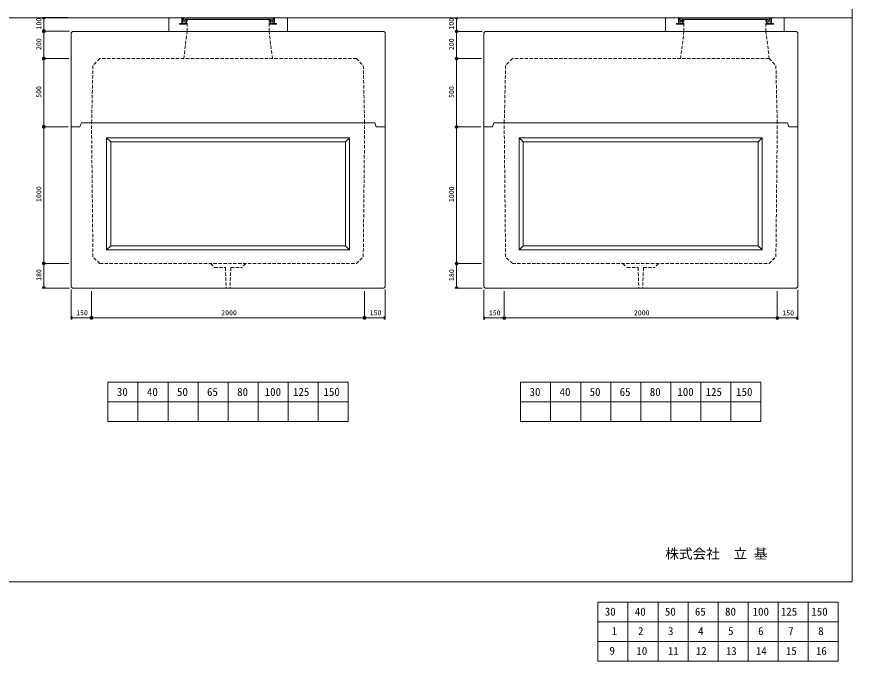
# Model space of a CAD drawing. Units: millimetres, scale not verified. Extents: x -9756 to 9756, y -4566 to 4566.
# Drawn here: x 3636 to 9756, y -4566 to 153 of the extents above; entities that cross this region are included whole.
import ezdxf
from ezdxf.enums import TextEntityAlignment as Align

# ---------------------------------------------------------------- set-up
doc = ezdxf.new("R2010")
doc.units = ezdxf.units.MM
doc.header["$LTSCALE"] = 20
doc.header["$PDMODE"] = 32
doc.header["$PDSIZE"] = 4
doc.linetypes.add('DASHED1', pattern=[1.8, 1.2, -0.6])
for name, color, linetype, lineweight in [('0-2_waku', 7, 'Continuous', 18), ('0-3_gaikei', 7, 'Continuous', 18), ('0-4_kakure', 7, 'DASHED1', 5), ('0-5_sunpou', 7, 'Continuous', 18), ('0-8_uchigawa', 6, 'Continuous', 18), ('0-A_futa', 3, 'Continuous', 18), ('0-B_GL', 4, 'Continuous', 18), ('0-D_文字１', 7, 'Continuous', 18), ('1-4_文字２', 7, 'Continuous', 5)]:
    doc.layers.add(name, color=color, linetype=linetype, lineweight=lineweight)
doc.styles.add('ＭＳ ゴシック', font='')
doc.styles.get('ＭＳ ゴシック').set_extended_font_data('MS Gothic')

# ---------------------------------------------------------------- blocks, each defined once
blk = doc.blocks.new('_Open90')
at = {"layer": '0-5_sunpou', "lineweight": 5}
blk.add_line((0, 0), (-1, 0), dxfattribs=at)
blk.add_lwpolyline([(-0.5, 0.5), (0, 0), (-0.5, -0.5)], dxfattribs=at)
blk = doc.blocks.new('100')
at = {"layer": '0-5_sunpou', "lineweight": 5}
for p, q in [((152.89, 70), (-36.68, 70)), ((-23.68, 52), (-23.68, -12)), ((141.32, -30), (-36.68, -30)), ((163.32, -30), (-36.68, -30))]:
    blk.add_line(p, q, dxfattribs=at)
at = {"layer": '0-5_sunpou'}
blk.add_point((-23.68, -30), dxfattribs=at)
at = {"layer": '0-5_sunpou', "xscale": 18, "yscale": 18}
for p, rotation in [((-23.68, 70), 90), ((-23.68, -30), 270)]:
    blk.add_blockref('_Open90', p, dxfattribs=dict(at, rotation=rotation))
at = {"layer": '0-5_sunpou', "style": 'ＭＳ ゴシック'}
blk.add_text('100', height=36.66, rotation=90, dxfattribs=at).set_placement((-31.68, -17.5), align=Align.BOTTOM_LEFT)
blk = doc.blocks.new('200')
at = {"layer": '0-5_sunpou', "lineweight": 5}
for p, q in [((-25.58, -15.33), (-25.58, 148.67)), ((156.42, -33.33), (-38.58, -33.33)), ((141.42, -33.33), (-38.58, -33.33))]:
    blk.add_line(p, q, dxfattribs=at)
at = {"layer": '0-5_sunpou', "xscale": 18, "yscale": 18}
for p, rotation in [((-25.58, 166.67), 90), ((-25.58, -33.33), 270)]:
    blk.add_blockref('_Open90', p, dxfattribs=dict(at, rotation=rotation))
at = {"layer": '0-5_sunpou', "style": 'ＭＳ ゴシック'}
blk.add_text('200', height=36.66, rotation=90, dxfattribs=at).set_placement((-33.58, 29.17), align=Align.BOTTOM_LEFT)
blk = doc.blocks.new('500')
at = {"layer": '0-5_sunpou', "lineweight": 5}
for p, q in [((-18.87, 357), (-18.87, -107)), ((158.12, -125), (-31.88, -125)), ((148.12, -125), (-31.87, -125))]:
    blk.add_line(p, q, dxfattribs=at)
at = {"layer": '0-5_sunpou'}
blk.add_point((-18.87, -125), dxfattribs=at)
at = {"layer": '0-5_sunpou', "xscale": 18, "yscale": 18}
for p, rotation in [((-18.87, 375), 90), ((-18.87, -125), 270)]:
    blk.add_blockref('_Open90', p, dxfattribs=dict(at, rotation=rotation))
at = {"layer": '0-5_sunpou', "style": 'ＭＳ ゴシック'}
blk.add_text('500', height=36.66, rotation=90, dxfattribs=at).set_placement((-26.87, 87.5), align=Align.BOTTOM_LEFT)
blk = doc.blocks.new('1000')
at = {"layer": '0-5_sunpou', "lineweight": 5}
for p, q in [((-19.81, 732), (-19.81, -232)), ((162.19, -250), (-32.81, -250)), ((157.19, -250), (-32.81, -250))]:
    blk.add_line(p, q, dxfattribs=at)
at = {"layer": '0-5_sunpou'}
blk.add_point((-19.81, -250), dxfattribs=at)
at = {"layer": '0-5_sunpou', "xscale": 18, "yscale": 18}
for p, rotation in [((-19.81, 750), 90), ((-19.81, -250), 270)]:
    blk.add_blockref('_Open90', p, dxfattribs=dict(at, rotation=rotation))
at = {"layer": '0-5_sunpou', "style": 'ＭＳ ゴシック'}
blk.add_text('1000', height=36.66, rotation=90, dxfattribs=at).set_placement((-27.81, 200), align=Align.BOTTOM_LEFT)
blk = doc.blocks.new('180')
at = {"layer": '0-5_sunpou', "lineweight": 5}
for p, q in [((-15.8, 126), (-15.8, -18)), ((171.2, -36), (-28.8, -36))]:
    blk.add_line(p, q, dxfattribs=at)
at = {"layer": '0-5_sunpou'}
blk.add_point((-15.8, -36), dxfattribs=at)
at = {"layer": '0-5_sunpou', "xscale": 18, "yscale": 18}
for p, rotation in [((-15.8, 144), 90), ((-15.8, -36), 270)]:
    blk.add_blockref('_Open90', p, dxfattribs=dict(at, rotation=rotation))
at = {"layer": '0-5_sunpou', "style": 'ＭＳ ゴシック'}
blk.add_text('180', height=36.66, rotation=90, dxfattribs=at).set_placement((-23.8, 16.5), align=Align.BOTTOM_LEFT)
blk = doc.blocks.new('150')
at = {"layer": '0-5_sunpou', "lineweight": 5}
for p, q in [((-83.33, 174.17), (-83.33, -44.97)), ((66.67, 164.17), (66.67, -44.97)), ((66.67, 164.17), (66.67, -44.97)), ((48.67, -31.97), (-65.33, -31.97))]:
    blk.add_line(p, q, dxfattribs=at)
at = {"layer": '0-5_sunpou'}
blk.add_point((-83.33, -31.97), dxfattribs=at)
at = {"layer": '0-5_sunpou', "xscale": 18, "yscale": 18, "rotation": 180}
blk.add_blockref('_Open90', (-83.33, -31.97), dxfattribs=at)
at = {"layer": '0-5_sunpou', "xscale": 18, "yscale": 18}
blk.add_blockref('_Open90', (66.67, -31.97), dxfattribs=at)
at = {"layer": '0-5_sunpou', "style": 'ＭＳ ゴシック'}
blk.add_text('150', height=36.66, dxfattribs=at).set_placement((-45.83, -23.97), align=Align.BOTTOM_LEFT)
blk = doc.blocks.new('2000')
at = {"layer": '0-5_sunpou', "lineweight": 5}
for p, q in [((499.9, 172.25), (499.9, -36.89)), ((500, 172.25), (500, -36.89)), ((-1481.9, -23.89), (482, -23.89))]:
    blk.add_line(p, q, dxfattribs=at)
at = {"layer": '0-5_sunpou'}
blk.add_point((500, -23.89), dxfattribs=at)
at = {"layer": '0-5_sunpou', "xscale": 18, "yscale": 18, "rotation": 180}
blk.add_blockref('_Open90', (-1499.9, -23.89), dxfattribs=at)
at = {"layer": '0-5_sunpou', "xscale": 18, "yscale": 18}
blk.add_blockref('_Open90', (500, -23.89), dxfattribs=at)
at = {"layer": '0-5_sunpou', "style": 'ＭＳ ゴシック'}
blk.add_text('2000', height=36.66, dxfattribs=at).set_placement((-549.95, -15.89), align=Align.BOTTOM_LEFT)
blk = doc.blocks.new('1 50')
at = {"layer": '0-5_sunpou', "lineweight": 5}
for p, q in [((50.07, 188.71), (50.07, -30.43)), ((-82.13, -17.43), (32.07, -17.43))]:
    blk.add_line(p, q, dxfattribs=at)
at = {"layer": '0-5_sunpou'}
blk.add_point((50.07, -17.43), dxfattribs=at)
at = {"layer": '0-5_sunpou', "xscale": 18, "yscale": 18, "rotation": 180}
blk.add_blockref('_Open90', (-100.13, -17.43), dxfattribs=at)
at = {"layer": '0-5_sunpou', "xscale": 18, "yscale": 18}
blk.add_blockref('_Open90', (50.07, -17.43), dxfattribs=at)
at = {"layer": '0-5_sunpou', "style": 'ＭＳ ゴシック'}
blk.add_text('150', height=36.66, dxfattribs=at).set_placement((-62.53, -9.43), align=Align.BOTTOM_LEFT)

msp = doc.modelspace()

# ---------------------------------------------------------------- linework, layer by layer
at = {"layer": '0-2_waku'}
for p, q in [((9755.33, 4565.84), (9755.33, -3984.16)), ((4304.08, -2523.16), (4304.08, -2811.16)), ((4304.08, -2523.16), (4304.08, -2811.16)), ((4304.08, -2523.16), (4304.08, -2811.16)), ((4304.08, -2523.16), (4304.08, -2811.16)), ((4304.08, -2523.16), (6064.08, -2523.16)), ((4524.08, -2523.16), (4524.08, -2811.16)), ((4744.08, -2523.16), (4744.08, -2811.16)), ((4744.08, -2523.16), (4744.08, -2811.16)), ((4964.08, -2523.16), (4964.08, -2811.16)), ((5184.08, -2523.16), (5184.08, -2811.16)), ((5404.08, -2523.16), (5404.08, -2811.16)), ((5624.08, -2523.16), (5624.08, -2811.16)), ((5844.08, -2523.16), (5844.08, -2811.16)), ((6064.08, -2523.16), (6064.08, -2811.16)), ((7326.58, -2523.16), (7326.58, -2811.16)), ((7326.58, -2523.16), (7326.58, -2811.16)), ((7326.58, -2523.16), (7326.58, -2811.16)), ((7326.58, -2523.16), (7326.58, -2811.16)), ((7326.58, -2523.16), (9086.58, -2523.16)), ((7546.58, -2523.16), (7546.58, -2811.16)), ((7766.58, -2523.16), (7766.58, -2811.16)), ((7766.58, -2523.16), (7766.58, -2811.16)), ((7986.58, -2523.16), (7986.58, -2811.16)), ((8206.58, -2523.16), (8206.58, -2811.16)), ((8426.58, -2523.16), (8426.58, -2811.16)), ((8646.58, -2523.16), (8646.58, -2811.16)), ((8866.58, -2523.16), (8866.58, -2811.16)), ((9086.58, -2523.16), (9086.58, -2811.16)), ((4304.08, -2667.16), (6064.08, -2667.16)), ((7326.58, -2667.16), (9086.58, -2667.16)), ((4304.08, -2811.16), (6064.08, -2811.16)), ((4304.08, -2811.16), (6064.08, -2811.16)), ((7326.58, -2811.16), (9086.58, -2811.16)), ((7326.58, -2811.16), (9086.58, -2811.16)), ((-2484.67, -3984.16), (5675.33, -3984.16)), ((-2484.67, -3984.16), (9755.33, -3984.16))]:
    msp.add_line(p, q, dxfattribs=at)
at = {"layer": '0-3_gaikei'}
for p, q in [((4749.08, 45.84), (4749.08, 135.84)), ((4759.08, 145.84), (4844.08, 145.84)), ((5524.08, 145.84), (5609.08, 145.84)), ((5619.08, 45.84), (5619.08, 135.84)), ((8388.29, 45.84), (8388.29, 135.84)), ((8398.29, 145.84), (8483.28, 145.84)), ((9163.29, 145.84), (9248.29, 145.84)), ((9258.29, 45.84), (9258.29, 135.84)), ((4043.73, 45.48), (4034.08, 35.84)), ((4034.08, 35.84), (4034.08, -654.16)), ((4044.58, 45.84), (4043.73, 45.48)), ((6323.58, 45.84), (4044.58, 45.84)), ((6323.58, 45.84), (4044.58, 45.84)), ((4749.08, 45.84), (4859.08, 45.84)), ((4784.08, 45.84), (5584.08, 45.84)), ((5619.08, 45.84), (5509.08, 45.84)), ((6323.58, 45.84), (6324.43, 45.48)), ((6324.43, 45.48), (6333.73, 36.19)), ((6333.73, 36.19), (6334.08, 35.34)), ((6334.08, -654.16), (6334.08, 35.34)), ((7066.23, 45.48), (7056.58, 35.84)), ((7056.58, 35.84), (7056.58, -654.16)), ((7067.08, 45.84), (7066.23, 45.48)), ((9346.08, 45.84), (7067.08, 45.84)), ((8388.29, 45.84), (8498.29, 45.84)), ((8423.29, 45.84), (9223.29, 45.84)), ((9258.29, 45.84), (9148.29, 45.84)), ((9346.08, 45.84), (9346.93, 45.48)), ((9346.93, 45.48), (9356.23, 36.19)), ((9356.23, 36.19), (9356.58, 35.34)), ((9356.58, -654.16), (9356.58, 35.34)), ((4034.08, -654.16), (4034.08, -1824.16)), ((4099.08, -654.16), (4034.08, -654.16)), ((4099.08, -654.16), (4109.08, -624.16)), ((6259.08, -624.16), (6269.08, -654.16)), ((6334.08, -654.16), (6269.08, -654.16)), ((6334.08, -1824.16), (6334.08, -654.16)), ((7056.58, -654.16), (7056.58, -1824.16)), ((7121.58, -654.16), (7056.58, -654.16)), ((7121.58, -654.16), (7131.58, -624.16)), ((9281.58, -624.16), (9291.58, -654.16)), ((9356.58, -654.16), (9291.58, -654.16)), ((9356.58, -1824.16), (9356.58, -654.16)), ((4034.08, -1824.16), (4044.08, -1834.16)), ((4044.08, -1834.16), (6324.08, -1834.16)), ((6334.08, -1824.16), (6324.08, -1834.16)), ((7056.58, -1824.16), (7066.58, -1834.16)), ((7066.58, -1834.16), (9346.58, -1834.16)), ((9356.58, -1824.16), (9346.58, -1834.16))]:
    msp.add_line(p, q, dxfattribs=at)
for points in [[(6259.08, -624.16), (4109.58, -624.16), (4109.08, -624.66)], [(9281.58, -624.16), (7132.08, -624.16), (7131.58, -624.66)]]:
    msp.add_lwpolyline(points, dxfattribs=at)
for centre, radius, start, end in [((4758.5, 136.42), 9.44, 86.47383, 183.52617), ((5609.41, 136.17), 9.68, 358.04251, 91.95749), ((8397.71, 136.42), 9.44, 86.47383, 183.52617), ((9248.62, 136.17), 9.68, 358.04251, 91.95749)]:
    msp.add_arc(centre, radius, start, end, dxfattribs=at)
at = {"layer": '0-4_kakure'}
for p, q in [((4884.08, 45.84), (4884.08, 132.34)), ((5484.08, 45.84), (5484.08, 132.34)), ((8523.29, 45.84), (8523.29, 132.34)), ((9123.29, 45.84), (9123.29, 132.34)), ((4859.08, -154.16), (4884.08, 45.84)), ((5509.08, -154.16), (5484.08, 45.84)), ((8498.29, -154.87), (8523.29, 45.13)), ((9148.29, -154.87), (9123.29, 45.13)), ((6124.08, -154.16), (4934.08, -154.16)), ((7956.58, -154.16), (7266.58, -154.16)), ((9146.58, -154.16), (7956.58, -154.16)), ((4194.08, -1604.16), (4183.76, -624.16)), ((6174.08, -1604.16), (6184.4, -624.16)), ((7216.58, -1604.16), (7206.26, -624.16)), ((9196.58, -1604.16), (9206.9, -624.16)), ((4244.08, -1654.16), (4194.08, -1604.16)), ((7266.58, -1654.16), (7216.58, -1604.16)), ((4244.08, -1654.16), (4934.08, -1654.16)), ((5054.08, -1654.16), (5084.08, -1684.16)), ((5084.08, -1684.16), (5164.08, -1684.16)), ((5164.08, -1684.16), (5170.08, -1834.16)), ((5204.08, -1684.16), (5198.08, -1834.16)), ((5204.08, -1684.16), (5284.08, -1684.16)), ((5314.08, -1654.16), (5284.08, -1684.16)), ((7266.58, -1654.16), (7956.58, -1654.16)), ((8076.58, -1654.16), (8106.58, -1684.16)), ((8106.58, -1684.16), (8186.58, -1684.16)), ((8186.58, -1684.16), (8192.58, -1834.16)), ((8226.58, -1684.16), (8220.58, -1834.16)), ((8226.58, -1684.16), (8306.58, -1684.16)), ((8336.58, -1654.16), (8306.58, -1684.16))]:
    msp.add_line(p, q, dxfattribs=at)
for points in [[(4934.08, -154.16), (4244.08, -154.16), (4194.08, -204.16), (4184.32, -624.16)], [(6124.08, -154.16), (6174.08, -204.16), (6183.84, -624.16)], [(7266.58, -154.16), (7216.58, -204.16), (7206.82, -624.16)], [(9146.58, -154.16), (9196.58, -204.16), (9206.34, -624.16)], [(4934.08, -1654.16), (6124.08, -1654.16), (6174.08, -1604.16)], [(7956.58, -1654.16), (9146.58, -1654.16), (9196.58, -1604.16)]]:
    msp.add_lwpolyline(points, dxfattribs=at)
at = {"layer": '0-8_uchigawa'}
for p, q in [((4294.08, -734.16), (5184.08, -734.16)), ((4294.08, -734.16), (4294.08, -1554.16)), ((4294.08, -734.16), (4324.08, -764.16)), ((5184.08, -734.16), (6074.08, -734.16)), ((6074.08, -734.16), (6044.08, -764.16)), ((6074.08, -734.16), (6074.08, -1554.16)), ((7316.58, -734.16), (8206.58, -734.16)), ((7316.58, -734.16), (7316.58, -1554.16)), ((7316.58, -734.16), (7346.58, -764.16)), ((8206.58, -734.16), (9096.58, -734.16)), ((9096.58, -734.16), (9066.58, -764.16)), ((9096.58, -734.16), (9096.58, -1554.16)), ((4324.08, -764.16), (5184.08, -764.16)), ((4324.08, -764.16), (4324.08, -1524.16)), ((4324.08, -764.16), (4324.08, -1524.16)), ((4334.08, -764.16), (5184.08, -764.16)), ((5184.08, -764.16), (6044.08, -764.16)), ((6044.08, -764.16), (6044.08, -1524.16)), ((6044.08, -764.16), (6044.08, -1524.16)), ((7346.58, -764.16), (8206.58, -764.16)), ((7346.58, -764.16), (7346.58, -1524.16)), ((7346.58, -764.16), (7346.58, -1524.16)), ((7356.58, -764.16), (8206.58, -764.16)), ((8206.58, -764.16), (9066.58, -764.16)), ((9066.58, -764.16), (9066.58, -1524.16)), ((9066.58, -764.16), (9066.58, -1524.16)), ((4294.08, -1554.16), (4324.08, -1524.16)), ((4324.08, -1524.16), (5184.08, -1524.16)), ((5184.08, -1524.16), (6044.08, -1524.16)), ((6044.08, -1524.16), (6074.08, -1554.16)), ((7316.58, -1554.16), (7346.58, -1524.16)), ((7346.58, -1524.16), (8206.58, -1524.16)), ((8206.58, -1524.16), (9066.58, -1524.16)), ((9066.58, -1524.16), (9096.58, -1554.16)), ((4294.08, -1554.16), (5184.08, -1554.16)), ((5184.08, -1554.16), (6074.08, -1554.16)), ((7316.58, -1554.16), (8206.58, -1554.16)), ((8206.58, -1554.16), (9096.58, -1554.16))]:
    msp.add_line(p, q, dxfattribs=at)
at = {"layer": '0-A_futa'}
for p, q in [((4844.08, 145.84), (4844.08, 102.84)), ((4846.08, 147.84), (4849.08, 147.84)), ((4849.08, 147.84), (4849.08, 102.84)), ((4856.89, 143.34), (5511.22, 143.34)), ((4856.89, 143.34), (4859.38, 113.34)), ((4867.41, 132.34), (4863.09, 113.34)), ((4867.41, 132.34), (5500.75, 132.34)), ((4874.08, 122.84), (4874.08, 102.84)), ((4876.08, 124.84), (4877.08, 124.84)), ((4879.08, 122.84), (4879.08, 97.84)), ((5489.08, 122.84), (5489.08, 97.84)), ((5492.08, 124.84), (5491.08, 124.84)), ((5494.08, 122.84), (5494.08, 102.84)), ((5500.75, 132.34), (5505.07, 113.34)), ((5511.22, 143.34), (5508.97, 113.34)), ((5519.08, 147.84), (5519.08, 102.84)), ((5519.08, 147.84), (5522.08, 147.84)), ((5524.08, 145.84), (5524.08, 102.84)), ((8483.28, 145.84), (8483.28, 102.84)), ((8485.28, 147.84), (8488.28, 147.84)), ((8488.28, 147.84), (8488.28, 102.84)), ((8496.1, 143.34), (9150.43, 143.34)), ((8496.1, 143.34), (8498.59, 113.34)), ((8506.62, 132.34), (8502.3, 113.34)), ((8506.62, 132.34), (9139.96, 132.34)), ((8513.28, 122.84), (8513.28, 102.84)), ((8515.28, 124.84), (8516.28, 124.84)), ((8518.28, 122.84), (8518.28, 97.84)), ((9128.29, 122.84), (9128.29, 97.84)), ((9131.29, 124.84), (9130.29, 124.84)), ((9133.29, 122.84), (9133.29, 102.84)), ((9139.96, 132.34), (9144.27, 113.34)), ((9150.43, 143.34), (9148.18, 113.34)), ((9158.29, 147.84), (9158.29, 102.84)), ((9158.29, 147.84), (9161.29, 147.84)), ((9163.29, 145.84), (9163.29, 102.84)), ((4829.08, 100.84), (4829.08, 99.84)), ((4831.08, 102.84), (4844.08, 102.84)), ((4879.08, 97.84), (4831.08, 97.84)), ((4849.08, 102.84), (4874.08, 102.84)), ((4859.38, 113.34), (4863.09, 113.34)), ((5489.08, 97.84), (5537.08, 97.84)), ((5519.08, 102.84), (5494.08, 102.84)), ((5508.97, 113.34), (5505.07, 113.34)), ((5537.08, 102.84), (5524.08, 102.84)), ((5539.08, 100.84), (5539.08, 99.84)), ((8468.28, 100.84), (8468.28, 99.84)), ((8470.28, 102.84), (8483.28, 102.84)), ((8518.28, 97.84), (8470.28, 97.84)), ((8488.28, 102.84), (8513.28, 102.84)), ((8498.59, 113.34), (8502.3, 113.34)), ((9128.29, 97.84), (9176.29, 97.84)), ((9158.29, 102.84), (9133.29, 102.84)), ((9148.18, 113.34), (9144.27, 113.34)), ((9176.29, 102.84), (9163.29, 102.84)), ((9178.29, 100.84), (9178.29, 99.84))]:
    msp.add_line(p, q, dxfattribs=at)
for centre, start, end in [((4846.08, 145.84), 90, 180), ((4876.08, 122.84), 90, 180), ((4877.08, 122.84), 0, 90), ((5491.08, 122.84), 90, 180), ((5492.08, 122.84), 0, 90), ((5522.08, 145.84), 0, 90), ((8485.28, 145.84), 90, 180), ((8515.28, 122.84), 90, 180), ((8516.28, 122.84), 0, 90), ((9130.29, 122.84), 90, 180), ((9131.29, 122.84), 0, 90), ((9161.29, 145.84), 0, 90), ((4831.08, 100.84), 90, 180), ((4831.08, 99.84), 180, 270), ((5537.08, 100.84), 0, 90), ((5537.08, 99.84), 270, 0), ((8470.28, 100.84), 90, 180), ((8470.28, 99.84), 180, 270), ((9176.29, 100.84), 0, 90), ((9176.29, 99.84), 270, 0)]:
    msp.add_arc(centre, 2, start, end, dxfattribs=at)
at = {"layer": '0-B_GL'}
msp.add_line((-2483.9, 145.84), (9756.1, 145.84), dxfattribs=at)
at = {"layer": '1-4_文字２'}
for p, q in [((7893.04, -4134.08), (7893.04, -4422.08)), ((7893.04, -4134.08), (7893.04, -4422.08)), ((7893.04, -4134.08), (7893.04, -4422.08)), ((7893.04, -4134.08), (7893.04, -4422.08)), ((7893.04, -4134.08), (9653.04, -4134.08)), ((7893.04, -4134.08), (7893.04, -4422.08)), ((7893.04, -4134.08), (7893.04, -4422.08)), ((7893.04, -4134.08), (7893.04, -4422.08)), ((7893.04, -4134.08), (7893.04, -4422.08)), ((7893.04, -4134.08), (9653.04, -4134.08)), ((8113.04, -4134.08), (8113.04, -4422.08)), ((8113.04, -4134.08), (8113.04, -4422.08)), ((8333.04, -4134.08), (8333.04, -4422.08)), ((8333.04, -4134.08), (8333.04, -4422.08)), ((8333.04, -4134.08), (8333.04, -4422.08)), ((8333.04, -4134.08), (8333.04, -4422.08)), ((8553.04, -4134.08), (8553.04, -4422.08)), ((8553.04, -4134.08), (8553.04, -4422.08)), ((8773.04, -4134.08), (8773.04, -4422.08)), ((8773.04, -4134.08), (8773.04, -4422.08)), ((8993.04, -4134.08), (8993.04, -4422.08)), ((8993.04, -4134.08), (8993.04, -4422.08)), ((9213.04, -4134.08), (9213.04, -4422.08)), ((9213.04, -4134.08), (9213.04, -4422.08)), ((9433.04, -4134.08), (9433.04, -4422.08)), ((9433.04, -4134.08), (9433.04, -4422.08)), ((9653.04, -4134.08), (9653.04, -4422.08)), ((9653.04, -4134.08), (9653.04, -4422.08)), ((7893.04, -4278.08), (9653.04, -4278.08)), ((7893.04, -4278.08), (9653.04, -4278.08)), ((7893.04, -4422.08), (9653.04, -4422.08)), ((7893.04, -4422.08), (9653.04, -4422.08)), ((7893.04, -4422.08), (7893.04, -4566.08)), ((7893.04, -4422.08), (7893.04, -4566.08)), ((7893.04, -4422.08), (7893.04, -4566.08)), ((7893.04, -4422.08), (7893.04, -4566.08)), ((7893.04, -4422.08), (9653.04, -4422.08)), ((7893.04, -4422.08), (7893.04, -4566.08)), ((7893.04, -4422.08), (7893.04, -4566.08)), ((7893.04, -4422.08), (7893.04, -4566.08)), ((7893.04, -4422.08), (7893.04, -4566.08)), ((7893.04, -4422.08), (9653.04, -4422.08)), ((8113.04, -4422.08), (8113.04, -4566.08)), ((8113.04, -4422.08), (8113.04, -4566.08)), ((8333.04, -4422.08), (8333.04, -4566.08)), ((8333.04, -4422.08), (8333.04, -4566.08)), ((8333.04, -4422.08), (8333.04, -4566.08)), ((8333.04, -4422.08), (8333.04, -4566.08)), ((8553.04, -4422.08), (8553.04, -4566.08)), ((8553.04, -4422.08), (8553.04, -4566.08)), ((8773.04, -4422.08), (8773.04, -4566.08)), ((8773.04, -4422.08), (8773.04, -4566.08)), ((8993.04, -4422.08), (8993.04, -4566.08)), ((8993.04, -4422.08), (8993.04, -4566.08)), ((9213.04, -4422.08), (9213.04, -4566.08)), ((9213.04, -4422.08), (9213.04, -4566.08)), ((9433.04, -4422.08), (9433.04, -4566.08)), ((9433.04, -4422.08), (9433.04, -4566.08)), ((9653.04, -4422.08), (9653.04, -4566.08)), ((9653.04, -4422.08), (9653.04, -4566.08)), ((7893.04, -4566.08), (9653.04, -4566.08)), ((7893.04, -4566.08), (9653.04, -4566.08))]:
    msp.add_line(p, q, dxfattribs=at)

# ---------------------------------------------------------------- block references
at = {"layer": '0-5_sunpou'}
for name, p in [('100', (3858.4, 76.69)), ('100', (6881.26, 75.84)), ('200', (3860.31, -119.98)), ('200', (6883.16, -120.83)), ('500', (3853.6, -528.31)), ('500', (6876.45, -529.16)), ('1000', (3854.54, -1403.31)), ('1000', (6877.39, -1404.16)), ('180', (3850.53, -1797.31)), ('180', (6873.38, -1798.16)), ('150', (4117.06, -2019.48)), ('2000', (5683.63, -2027.56)), ('1 50', (6283.66, -2034.02)), ('150', (7139.91, -2020.34)), ('2000', (8706.48, -2028.41)), ('1 50', (9306.51, -2034.87))]:
    msp.add_blockref(name, p, dxfattribs=at)

# ---------------------------------------------------------------- texts
at = {"layer": '0-D_文字１', "style": 'ＭＳ ゴシック'}
for s, height, p in [('30', 58.65, (4369.68, -2641.15)), ('40', 58.65, (4589.68, -2641.15)), ('50', 58.65, (4809.68, -2641.15)), ('65', 58.65, (5029.68, -2641.15)), ('80', 58.65, (5250.5, -2641.15)), ('100', 58.65, (5452.24, -2641.15)), ('125', 58.65, (5659.02, -2641.15)), ('150', 58.65, (5882.55, -2641.15)), ('30', 58.65, (7392.18, -2641.15)), ('40', 58.65, (7612.18, -2641.15)), ('50', 58.65, (7832.18, -2641.15)), ('65', 58.65, (8052.18, -2641.15)), ('80', 58.65, (8273, -2641.15)), ('100', 58.65, (8474.74, -2641.15)), ('125', 58.65, (8681.52, -2641.15)), ('150', 58.65, (8905.05, -2641.15)), ('株式会社\u3000立 基 ', 73.31, (8386.14, -3836.88))]:
    msp.add_text(s, height=height, dxfattribs=at).set_placement(p, align=Align.BOTTOM_LEFT)
at = {"layer": '1-4_文字２', "style": 'ＭＳ ゴシック'}
for s, p in [('30', (7943.34, -4249.71)), ('30', (7943.34, -4249.71)), ('40', (8163.34, -4249.71)), ('40', (8163.34, -4249.71)), ('50', (8383.34, -4249.71)), ('50', (8383.34, -4249.71)), ('65', (8603.34, -4249.71)), ('65', (8603.34, -4249.71)), ('80', (8824.16, -4249.71)), ('80', (8824.16, -4249.71)), ('100', (9025.9, -4249.71)), ('100', (9025.9, -4249.71)), ('125', (9232.68, -4249.71)), ('125', (9232.68, -4249.71)), ('150', (9456.21, -4249.71)), ('150', (9456.21, -4249.71)), ('1', (7993.64, -4391.78)), ('2', (8186.51, -4391.78)), ('3', (8406.51, -4391.78)), ('4', (8626.51, -4391.78)), ('5', (8846.51, -4391.78)), ('6', (9066.51, -4391.78)), ('7', (9286.51, -4391.78)), ('8', (9506.51, -4391.78)), ('9', (7977.5, -4535.78)), ('10', (8174.33, -4537.71)), ('11', (8405.33, -4537.71)), ('12', (8609.74, -4537.71)), ('13', (8829.74, -4537.71)), ('14', (9049.74, -4537.71)), ('15', (9269.74, -4537.71)), ('16', (9489.74, -4537.71))]:
    msp.add_text(s, height=58.65, dxfattribs=at).set_placement(p, align=Align.BOTTOM_LEFT)

doc.saveas('drawing.dxf')
